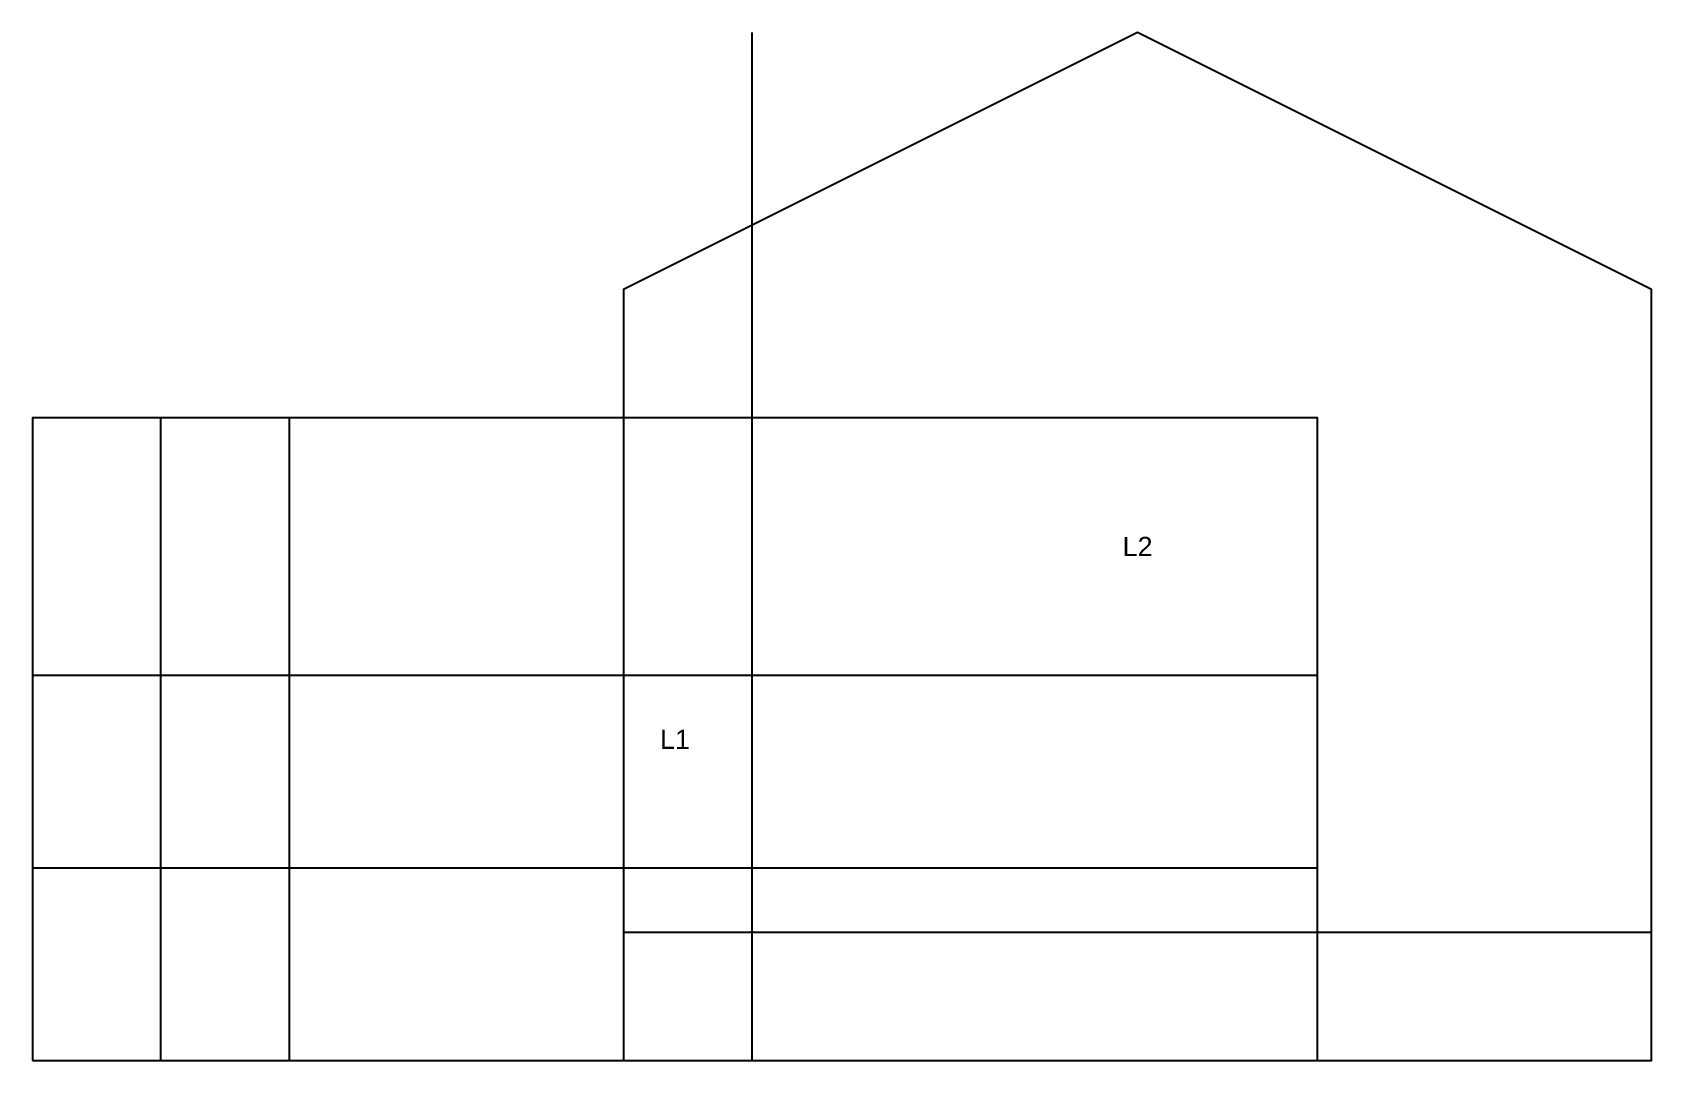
# Model space of a CAD drawing. Header units: metres. Extents: x 0 to 1260, y 0 to 800.
import ezdxf
from ezdxf.enums import TextEntityAlignment as Align

# ---------------------------------------------------------------- set-up
doc = ezdxf.new("R2010")
doc.units = ezdxf.units.M
for name, color, linetype in [('LAJE_CONTORNO', 7, 'Continuous'), ('LAJE_NERVURAS', 8, 'Continuous'), ('LAJE_TEXTO', 2, 'Continuous')]:
    doc.layers.add(name, color=color, linetype=linetype)
doc.styles.add('ARIAL', font='arial.ttf')

msp = doc.modelspace()

# ---------------------------------------------------------------- linework, layer by layer
at = {"layer": 'LAJE_CONTORNO'}
for points in [[(460, 0), (1260, 0), (1260, 600), (860, 800), (460, 600)], [(0, 0), (1000, 0), (1000, 500), (0, 500)]]:
    msp.add_lwpolyline(points, close=True, dxfattribs=at)
at = {"layer": 'LAJE_NERVURAS'}
for p, q in [((560, 0), (560, 800)), ((100, 0), (100, 500)), ((200, 0), (200, 500)), ((0, 300), (1000, 300)), ((0, 150), (1000, 150)), ((460, 100), (1260, 100))]:
    msp.add_line(p, q, dxfattribs=at)

# ---------------------------------------------------------------- texts
at = {"layer": 'LAJE_TEXTO', "style": 'ARIAL'}
for s, p in [('L2', (860, 400)), ('L1', (500, 250))]:
    msp.add_text(s, height=15, dxfattribs=at).set_placement(p, align=Align.MIDDLE_CENTER)

doc.saveas('drawing.dxf')
